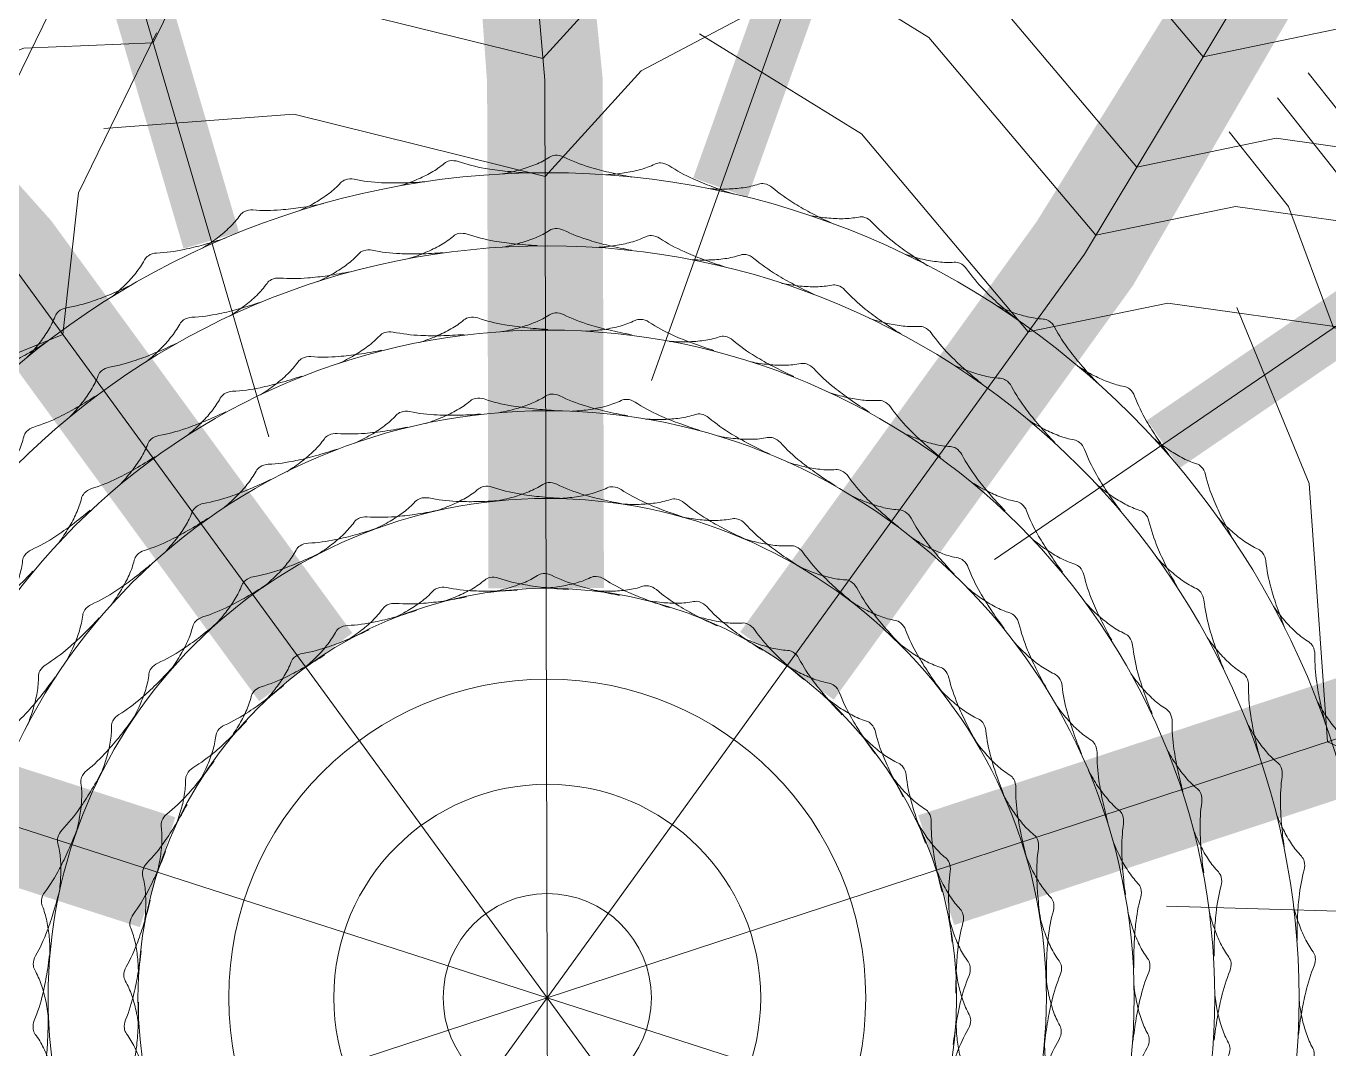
# Model space of a CAD drawing. Header units: millimetres. Extents: x -3817 to 5248, y 289 to 3424.
# Drawn here: x 1678.47 to 1710.06, y 2608.87 to 2633.66 of the extents above; entities that cross this region are included whole.
import ezdxf

# ---------------------------------------------------------------- set-up
doc = ezdxf.new("R2010")
doc.units = ezdxf.units.MM
doc.layers.add('végétation', color=96, linetype='Continuous', lineweight=20)

# ---------------------------------------------------------------- blocks, each defined once
blk = doc.blocks.new('Palmier H')
at = {"color": 73}
for points, format in [([(-0.34393, 2.00638, 0, 0.04, 0), (-0.27416, 1.89115, 0.04, 0.04, 0), (-0.13463, 1.47271, 0.04, 0.04, 0), (-0.0497, 1.00271, 0.04, 0.056, 0), (-0.00117, 0.44478, 0.056, 0.056, 0), (-0.00052, 0.1985, 0.056, 0.056, 0)], "xyseb"), ([(0.90108, 1.82535, 0, 0.04, 0), (0.88979, 1.69112, 0.04, 0.04, 0), (0.75672, 1.27058, 0.04, 0.04, 0), (0.54917, 0.84043, 0.04, 0.056, 0), (0.26049, 0.36053, 0.056, 0.056, 0), (0.11625, 0.1609, 0.056, 0.056, 0)], "xyseb"), ([(-1.45756, 1.42104, 0, 0.04, 0), (-1.33339, 1.36883, 0.04, 0.04, 0), (-0.97456, 1.11231, 0.04, 0.04, 0), (-0.62959, 0.782, 0.04, 0.056, 0), (-0.26239, 0.35915, 0.056, 0.056, 0), (-0.1171, 0.16028, 0.056, 0.056, 0)], "xyseb"), ([(0.22854, 1.30145, 0, 0.02, 0), (0.24185, 1.23543, 0.02, 0.02, 0), (0.23664, 1.01494, 0.02, 0.02, 0), (0.19701, 0.77945, 0.02, 0.028, 0), (0.12537, 0.50875, 0.028, 0.028, 0), (0.08397, 0.39277, 0.028, 0.028, 0)], "xyseb"), ([(-0.58008, 1.18723, 0, 0.02, 0), (-0.5305, 1.14164, 0.02, 0.02, 0), (-0.40512, 0.9602, 0.02, 0.02, 0), (-0.29876, 0.74639, 0.02, 0.028, 0), (-0.19761, 0.48528, 0.028, 0.028, 0), (-0.16293, 0.36712, 0.028, 0.028, 0)], "xyseb"), ([(1.8019, 0.9471, 0, 0.04, 0), (1.71387, 0.84514, 0.04, 0.04, 0), (1.35902, 0.58314, 0.04, 0.04, 0), (0.93828, 0.35713, 0.04, 0.056, 0), (0.42265, 0.13856, 0.056, 0.056, 0), (0.18862, 0.06184, 0.056, 0.056, 0)], "xyseb"), ([(0.94986, 0.91856, 0, 0.02, 0), (0.92183, 0.85732, 0.02, 0.02, 0), (0.78801, 0.68201, 0.02, 0.02, 0), (0.61753, 0.51479, 0.02, 0.028, 0), (0.40046, 0.3379, 0.028, 0.028, 0), (0.2988, 0.2684, 0.028, 0.028, 0)], "xyseb"), ([(-0.07157, 0.39354, 0.02477), (-0.06326, 0.39662, 0.028064), (-0.05624, 0.40009, 0.046336), (-0.04993, 0.40448, -0.128643), (-0.0474, 0.40569, -0.129696), (-0.04323, 0.4054, 0.039588), (-0.03017, 0.4021, 0.015823), (-0.02054, 0.40077, 0.013629), (-0.00929, 0.39989)], "xyb"), ([(-0.02168, 0.39941, 0.02477), (-0.01305, 0.40142, 0.028064), (-0.00565, 0.40398, 0.046336), (0.00115, 0.40755, -0.128643), (0.00382, 0.40843, -0.129696), (0.00792, 0.40762, 0.039588), (0.02047, 0.40271, 0.015823), (0.02986, 0.40019, 0.013629), (0.04091, 0.3979)], "xyb"), ([(0.02855, 0.39898, 0.02477), (0.03737, 0.39989, 0.028064), (0.04502, 0.40151, 0.046336), (0.05223, 0.40419, -0.128643), (0.05498, 0.40473, -0.129696), (0.05895, 0.40342, 0.039588), (0.07078, 0.39697, 0.015823), (0.07978, 0.39329, 0.013629), (0.09045, 0.38964)], "xyb"), ([(-0.12033, 0.38147, 0.02477), (-0.11247, 0.38556, 0.028064), (-0.10594, 0.38988, 0.046336), (-0.10023, 0.39503, -0.128643), (-0.09787, 0.39655, -0.129696), (-0.0937, 0.39679, 0.039588), (-0.08032, 0.39515, 0.015823), (-0.0706, 0.39504, 0.013629), (-0.05933, 0.39558)], "xyb"), ([(0.07833, 0.39226, 0.02477), (0.08719, 0.39205, 0.028064), (0.09499, 0.3927, 0.046336), (0.10247, 0.39446, -0.128643), (0.10527, 0.39465, -0.129696), (0.10904, 0.39285, 0.039588), (0.11997, 0.38497, 0.015823), (0.12844, 0.38019, 0.013629), (0.13858, 0.37523)], "xyb"), ([(-0.1672, 0.36338, 0.02477), (-0.1599, 0.36843, 0.028064), (-0.15397, 0.37353, 0.046336), (-0.14896, 0.37936, -0.128643), (-0.1468, 0.38116, -0.129696), (-0.14269, 0.38191, 0.039588), (-0.12922, 0.38196, 0.015823), (-0.11956, 0.38307, 0.013629), (-0.10844, 0.38502)], "xyb"), ([(0.12687, 0.37935, 0.02477), (0.13564, 0.37803, 0.028064), (0.14346, 0.37769, 0.046336), (0.1511, 0.3785, -0.128643), (0.15391, 0.37834, -0.129696), (0.15742, 0.37608, 0.039588), (0.16728, 0.36689, 0.015823), (0.17508, 0.36109, 0.013629), (0.18451, 0.3549)], "xyb"), ([(-0.02169, 0.3639, 0.02477), (-0.01306, 0.36591, 0.028064), (-0.00566, 0.36847, 0.046336), (0.00115, 0.37204, -0.128643), (0.00381, 0.37292, -0.129696), (0.00791, 0.37212, 0.039588), (0.02046, 0.3672, 0.015823), (0.02985, 0.36468, 0.013629), (0.0409, 0.3624)], "xyb"), ([(-0.21142, 0.33956, 0.02477), (-0.20482, 0.34548, 0.028064), (-0.19957, 0.35129, 0.046336), (-0.19533, 0.35769, -0.128643), (-0.19341, 0.35975, -0.129696), (-0.18943, 0.36102, 0.039588), (-0.17607, 0.36276, 0.015823), (-0.16663, 0.36507, 0.013629), (-0.15584, 0.36839)], "xyb"), ([(-0.06713, 0.35832, 0.02477), (-0.05882, 0.36139, 0.028064), (-0.0518, 0.36486, 0.046336), (-0.04549, 0.36925, -0.128643), (-0.04296, 0.37046, -0.129696), (-0.03879, 0.37017, 0.039588), (-0.02572, 0.36687, 0.015823), (-0.01609, 0.36554, 0.013629), (-0.00484, 0.36466)], "xyb"), ([(0.02409, 0.36375, 0.02477), (0.03291, 0.36466, 0.028064), (0.04056, 0.36628, 0.046336), (0.04777, 0.36896, -0.128643), (0.05052, 0.36951, -0.129696), (0.05449, 0.36819, 0.039588), (0.06632, 0.36174, 0.015823), (0.07532, 0.35806, 0.013629), (0.086, 0.35441)], "xyb"), ([(-0.11151, 0.34708, 0.02477), (-0.10365, 0.35117, 0.028064), (-0.09712, 0.35549, 0.046336), (-0.09141, 0.36064, -0.128643), (-0.08905, 0.36216, -0.129696), (-0.08488, 0.36239, 0.039588), (-0.0715, 0.36075, 0.015823), (-0.06178, 0.36064, 0.013629), (-0.05051, 0.36118)], "xyb"), ([(0.06949, 0.35787, 0.02477), (0.07835, 0.35766, 0.028064), (0.08615, 0.35831, 0.046336), (0.09363, 0.36007, -0.128643), (0.09644, 0.36026, -0.129696), (0.1002, 0.35846, 0.039588), (0.11114, 0.35058, 0.015823), (0.1196, 0.3458, 0.013629), (0.12974, 0.34084)], "xyb"), ([(0.17342, 0.36045, 0.02477), (0.18195, 0.35805, 0.028064), (0.18967, 0.35674, 0.046336), (0.19735, 0.35658, -0.128643), (0.20011, 0.35607, -0.129696), (0.20331, 0.35339, 0.039588), (0.21194, 0.34304, 0.015823), (0.21895, 0.3363, 0.013629), (0.22754, 0.32898)], "xyb"), ([(-2.01446, 0.29291, 0, 0.04, 0), (-1.88332, 0.32366, 0.04, 0.04, 0), (-1.44223, 0.32705, 0.04, 0.04, 0), (-0.969, 0.26259, 0.04, 0.056, 0), (-0.42338, 0.13633, 0.056, 0.056, 0), (-0.18894, 0.06084, 0.056, 0.056, 0)], "xyseb"), ([(-0.15413, 0.33036, 0.02477), (-0.14684, 0.33541, 0.028064), (-0.14091, 0.34051, 0.046336), (-0.13589, 0.34634, -0.128643), (-0.13374, 0.34814, -0.129696), (-0.12963, 0.3489, 0.039588), (-0.11615, 0.34895, 0.015823), (-0.1065, 0.35006, 0.013629), (-0.09538, 0.352)], "xyb"), ([(-0.25231, 0.31039, 0.02477), (-0.2465, 0.31708, 0.028064), (-0.24203, 0.32351, 0.046336), (-0.23862, 0.33039, -0.128643), (-0.23698, 0.33267, -0.129696), (-0.23319, 0.33443, 0.039588), (-0.22015, 0.33783, 0.015823), (-0.21107, 0.34131, 0.013629), (-0.20079, 0.34595)], "xyb"), ([(0.11379, 0.34634, 0.02477), (0.12256, 0.34502, 0.028064), (0.13038, 0.34468, 0.046336), (0.13802, 0.34549, -0.128643), (0.14083, 0.34533, -0.129696), (0.14434, 0.34307, 0.039588), (0.1542, 0.33388, 0.015823), (0.162, 0.32808, 0.013629), (0.17143, 0.32189)], "xyb"), ([(-0.19432, 0.30844, 0.02477), (-0.18772, 0.31436, 0.028064), (-0.18248, 0.32017, 0.046336), (-0.17823, 0.32657, -0.128643), (-0.17632, 0.32863, -0.129696), (-0.17234, 0.3299, 0.039588), (-0.15897, 0.33164, 0.015823), (-0.14953, 0.33395, 0.013629), (-0.13875, 0.33727)], "xyb"), ([(0.21723, 0.33588, 0.02477), (0.22539, 0.33242, 0.028064), (0.23288, 0.33015, 0.046336), (0.24049, 0.32904, -0.128643), (0.24316, 0.32818, -0.129696), (0.246, 0.32512, 0.039588), (0.25326, 0.31377, 0.015823), (0.25938, 0.30621, 0.013629), (0.26698, 0.29787)], "xyb"), ([(-0.06203, 0.31768, 0.02477), (-0.05372, 0.32075, 0.028064), (-0.0467, 0.32423, 0.046336), (-0.04039, 0.32862, -0.128643), (-0.03786, 0.32983, -0.129696), (-0.03369, 0.32954, 0.039588), (-0.02063, 0.32624, 0.015823), (-0.011, 0.32491, 0.013629), (0.00025, 0.32403)], "xyb"), ([(-0.02173, 0.32295, 0.02477), (-0.01309, 0.32496, 0.028064), (-0.0057, 0.32752, 0.046336), (0.00111, 0.33109, -0.128643), (0.00378, 0.33197, -0.129696), (0.00788, 0.33116, 0.039588), (0.02042, 0.32625, 0.015823), (0.02981, 0.32373, 0.013629), (0.04086, 0.32144)], "xyb"), ([(0.01892, 0.32313, 0.02477), (0.02774, 0.32404, 0.028064), (0.0354, 0.32565, 0.046336), (0.0426, 0.32834, -0.128643), (0.04536, 0.32888, -0.129696), (0.04932, 0.32757, 0.039588), (0.06115, 0.32112, 0.015823), (0.07015, 0.31744, 0.013629), (0.08083, 0.31379)], "xyb"), ([(0.1563, 0.32934, 0.02477), (0.16484, 0.32694, 0.028064), (0.17255, 0.32562, 0.046336), (0.18024, 0.32547, -0.128643), (0.183, 0.32496, -0.129696), (0.1862, 0.32228, 0.039588), (0.19483, 0.31192, 0.015823), (0.20184, 0.30519, 0.013629), (0.21042, 0.29787)], "xyb"), ([(-0.10136, 0.3074, 0.02477), (-0.09349, 0.31149, 0.028064), (-0.08697, 0.31582, 0.046336), (-0.08126, 0.32096, -0.128643), (-0.0789, 0.32248, -0.129696), (-0.07473, 0.32272, 0.039588), (-0.06135, 0.32108, 0.015823), (-0.05163, 0.32097, 0.013629), (-0.04036, 0.32151)], "xyb"), ([(-0.28922, 0.27631, 0.02477), (-0.2843, 0.28369, 0.028064), (-0.28067, 0.29062, 0.046336), (-0.27815, 0.29788, -0.128643), (-0.2768, 0.30035, -0.129696), (-0.27327, 0.30257, 0.039588), (-0.26075, 0.30757, 0.015823), (-0.25218, 0.31216, 0.013629), (-0.24256, 0.31806)], "xyb"), ([(-0.23145, 0.28165, 0.02477), (-0.22564, 0.28835, 0.028064), (-0.22117, 0.29477, 0.046336), (-0.21775, 0.30166, -0.128643), (-0.21611, 0.30394, -0.129696), (-0.21232, 0.3057, 0.039588), (-0.19928, 0.3091, 0.015823), (-0.19021, 0.31257, 0.013629), (-0.17992, 0.31722)], "xyb"), ([(0.05927, 0.31821, 0.02477), (0.06813, 0.318, 0.028064), (0.07593, 0.31865, 0.046336), (0.08342, 0.32041, -0.128643), (0.08622, 0.3206, -0.129696), (0.08999, 0.3188, 0.039588), (0.10092, 0.31092, 0.015823), (0.10938, 0.30614, 0.013629), (0.11952, 0.30118)], "xyb"), ([(-0.13909, 0.29227, 0.02477), (-0.1318, 0.29732, 0.028064), (-0.12587, 0.30243, 0.046336), (-0.12085, 0.30825, -0.128643), (-0.11869, 0.31005, -0.129696), (-0.11459, 0.31081, 0.039588), (-0.10111, 0.31086, 0.015823), (-0.09145, 0.31197, 0.013629), (-0.08034, 0.31391)], "xyb"), ([(0.09868, 0.30827, 0.02477), (0.10745, 0.30696, 0.028064), (0.11527, 0.30662, 0.046336), (0.12292, 0.30743, -0.128643), (0.12572, 0.30727, -0.129696), (0.12923, 0.30501, 0.039588), (0.13909, 0.29582, 0.015823), (0.14689, 0.29002, 0.013629), (0.15632, 0.28383)], "xyb"), ([(0.19635, 0.30716, 0.02477), (0.20451, 0.3037, 0.028064), (0.212, 0.30143, 0.046336), (0.21961, 0.30031, -0.128643), (0.22228, 0.29946, -0.129696), (0.22512, 0.2964, 0.039588), (0.23239, 0.28505, 0.015823), (0.2385, 0.27749, 0.013629), (0.2461, 0.26914)], "xyb"), ([(0.25761, 0.306, 0.02477), (0.26528, 0.30155, 0.028064), (0.27242, 0.29836, 0.046336), (0.27983, 0.2963, -0.128643), (0.28238, 0.29512, -0.129696), (0.28481, 0.29172, 0.039588), (0.29059, 0.27955, 0.015823), (0.29571, 0.27129, 0.013629), (0.3022, 0.26206)], "xyb"), ([(-0.17462, 0.27254, 0.02477), (-0.16802, 0.27846, 0.028064), (-0.16278, 0.28427, 0.046336), (-0.15853, 0.29067, -0.128643), (-0.15662, 0.29273, -0.129696), (-0.15264, 0.294, 0.039588), (-0.13927, 0.29573, 0.015823), (-0.12983, 0.29804, 0.013629), (-0.11905, 0.30137)], "xyb"), ([(-0.26492, 0.25042, 0.02477), (-0.26, 0.2578, 0.028064), (-0.25637, 0.26473, 0.046336), (-0.25384, 0.27199, -0.128643), (-0.2525, 0.27446, -0.129696), (-0.24896, 0.27668, 0.039588), (-0.23645, 0.28168, 0.015823), (-0.22788, 0.28627, 0.013629), (-0.21826, 0.29217)], "xyb"), ([(-0.05894, 0.27842, 0.02477), (-0.05062, 0.2815, 0.028064), (-0.04361, 0.28497, 0.046336), (-0.0373, 0.28936, -0.128643), (-0.03476, 0.29057, -0.129696), (-0.0306, 0.29028, 0.039588), (-0.01753, 0.28698, 0.015823), (-0.0079, 0.28565, 0.013629), (0.00335, 0.28477)], "xyb"), ([(-0.02358, 0.28361, 0.02477), (-0.01494, 0.28562, 0.028064), (-0.00755, 0.28818, 0.046336), (-0.00074, 0.29175, -0.128643), (0.00193, 0.29263, -0.129696), (0.00602, 0.29183, 0.039588), (0.01857, 0.28691, 0.015823), (0.02796, 0.28439, 0.013629), (0.03901, 0.28211)], "xyb"), ([(0.13654, 0.29347, 0.02477), (0.14508, 0.29107, 0.028064), (0.15279, 0.28975, 0.046336), (0.16048, 0.2896, -0.128643), (0.16324, 0.28909, -0.129696), (0.16644, 0.28641, 0.039588), (0.17507, 0.27605, 0.015823), (0.18208, 0.26932, 0.013629), (0.19067, 0.262)], "xyb"), ([(-0.09337, 0.26884, 0.02477), (-0.0855, 0.27293, 0.028064), (-0.07898, 0.27725, 0.046336), (-0.07327, 0.2824, -0.128643), (-0.07091, 0.28392, -0.129696), (-0.06674, 0.28416, 0.039588), (-0.05336, 0.28252, 0.015823), (-0.04364, 0.28241, 0.013629), (-0.03237, 0.28294)], "xyb"), ([(0.01215, 0.28433, 0.02477), (0.02097, 0.28524, 0.028064), (0.02863, 0.28686, 0.046336), (0.03583, 0.28954, -0.128643), (0.03859, 0.29008, -0.129696), (0.04255, 0.28877, 0.039588), (0.05439, 0.28232, 0.015823), (0.06338, 0.27864, 0.013629), (0.07406, 0.27499)], "xyb"), ([(-0.2074, 0.2485, 0.02477), (-0.2016, 0.2552, 0.028064), (-0.19712, 0.26162, 0.046336), (-0.19371, 0.26851, -0.128643), (-0.19207, 0.27079, -0.129696), (-0.18828, 0.27255, 0.039588), (-0.17524, 0.27595, 0.015823), (-0.16616, 0.27942, 0.013629), (-0.15588, 0.28407)], "xyb"), ([(0.04769, 0.28057, 0.02477), (0.05656, 0.28036, 0.028064), (0.06436, 0.28101, 0.046336), (0.07184, 0.28277, -0.128643), (0.07464, 0.28296, -0.129696), (0.07841, 0.28116, 0.039588), (0.08934, 0.27328, 0.015823), (0.09781, 0.2685, 0.013629), (0.10794, 0.26354)], "xyb"), ([(0.2333, 0.28012, 0.02477), (0.24096, 0.27568, 0.028064), (0.24811, 0.27248, 0.046336), (0.25552, 0.27042, -0.128643), (0.25806, 0.26924, -0.129696), (0.2605, 0.26585, 0.039588), (0.26628, 0.25367, 0.015823), (0.2714, 0.24541, 0.013629), (0.27789, 0.23618)], "xyb"), ([(-0.12633, 0.25502, 0.02477), (-0.11904, 0.26006, 0.028064), (-0.11311, 0.26517, 0.046336), (-0.10809, 0.27099, -0.128643), (-0.10593, 0.27279, -0.129696), (-0.10183, 0.27355, 0.039588), (-0.08835, 0.2736, 0.015823), (-0.07869, 0.27471, 0.013629), (-0.06758, 0.27666)], "xyb"), ([(0.08248, 0.27238, 0.02477), (0.09125, 0.27106, 0.028064), (0.09907, 0.27073, 0.046336), (0.10671, 0.27154, -0.128643), (0.10952, 0.27137, -0.129696), (0.11303, 0.26912, 0.039588), (0.12289, 0.25993, 0.015823), (0.13069, 0.25412, 0.013629), (0.14012, 0.24793)], "xyb"), ([(0.17225, 0.27404, 0.02477), (0.18041, 0.27059, 0.028064), (0.1879, 0.26832, 0.046336), (0.19551, 0.2672, -0.128643), (0.19818, 0.26635, -0.129696), (0.20102, 0.26329, 0.039588), (0.20829, 0.25193, 0.015823), (0.2144, 0.24438, 0.013629), (0.222, 0.23603)], "xyb"), ([(-0.15729, 0.23717, 0.02477), (-0.15069, 0.24309, 0.028064), (-0.14545, 0.2489, 0.046336), (-0.1412, 0.25531, -0.128643), (-0.13929, 0.25737, -0.129696), (-0.13531, 0.25863, 0.039588), (-0.12194, 0.26037, 0.015823), (-0.1125, 0.26268, 0.013629), (-0.10172, 0.26601)], "xyb"), ([(0.29393, 0.2713, 0.02477), (0.30098, 0.26593, 0.028064), (0.30767, 0.26186, 0.046336), (0.31476, 0.25889, -0.128643), (0.31714, 0.2574, -0.129696), (0.31913, 0.25373, 0.039588), (0.32334, 0.24093, 0.015823), (0.32738, 0.23208, 0.013629), (0.33266, 0.22211)], "xyb"), ([(-0.23691, 0.22055, 0.02477), (-0.23199, 0.22792, 0.028064), (-0.22836, 0.23485, 0.046336), (-0.22584, 0.24211, -0.128643), (-0.2245, 0.24458, -0.129696), (-0.22096, 0.2468, 0.039588), (-0.20844, 0.25181, 0.015823), (-0.19987, 0.25639, 0.013629), (-0.19025, 0.26229)], "xyb"), ([(0.11597, 0.25989, 0.02477), (0.1245, 0.25749, 0.028064), (0.13222, 0.25617, 0.046336), (0.1399, 0.25602, -0.128643), (0.14267, 0.25551, -0.129696), (0.14587, 0.25283, 0.039588), (0.1545, 0.24247, 0.015823), (0.16151, 0.23574, 0.013629), (0.17009, 0.22842)], "xyb"), ([(-0.18578, 0.21559, 0.02477), (-0.17997, 0.22229, 0.028064), (-0.1755, 0.22871, 0.046336), (-0.17209, 0.2356, -0.128643), (-0.17045, 0.23788, -0.129696), (-0.16666, 0.23963, 0.039588), (-0.15362, 0.24303, 0.015823), (-0.14454, 0.24651, 0.013629), (-0.13426, 0.25116)], "xyb"), ([(-0.05498, 0.2357, 0.02477), (-0.04666, 0.23877, 0.028064), (-0.03965, 0.24224, 0.046336), (-0.03334, 0.24664, -0.128643), (-0.03081, 0.24784, -0.129696), (-0.02664, 0.24756, 0.039588), (-0.01357, 0.24425, 0.015823), (-0.00394, 0.24293, 0.013629), (0.00731, 0.24205)], "xyb"), ([(-0.02501, 0.24073, 0.02477), (-0.01637, 0.24274, 0.028064), (-0.00898, 0.2453, 0.046336), (-0.00217, 0.24887, -0.128643), (0.0005, 0.24975, -0.129696), (0.0046, 0.24894, 0.039588), (0.01715, 0.24403, 0.015823), (0.02653, 0.24151, 0.013629), (0.03759, 0.23922)], "xyb"), ([(0.00536, 0.24197, 0.02477), (0.01418, 0.24288, 0.028064), (0.02184, 0.24449, 0.046336), (0.02904, 0.24718, -0.128643), (0.0318, 0.24772, -0.129696), (0.03576, 0.2464, 0.039588), (0.0476, 0.23996, 0.015823), (0.05659, 0.23628, 0.013629), (0.06727, 0.23263)], "xyb"), ([(0.20524, 0.2503, 0.02477), (0.21291, 0.24585, 0.028064), (0.22005, 0.24265, 0.046336), (0.22746, 0.24059, -0.128643), (0.23, 0.23941, -0.129696), (0.23244, 0.23602, 0.039588), (0.23822, 0.22384, 0.015823), (0.24334, 0.21558, 0.013629), (0.24983, 0.20635)], "xyb"), ([(0.26657, 0.24868, 0.02477), (0.27362, 0.2433, 0.028064), (0.28031, 0.23924, 0.046336), (0.28739, 0.23627, -0.128643), (0.28977, 0.23477, -0.129696), (0.29176, 0.2311, 0.039588), (0.29597, 0.2183, 0.015823), (0.30001, 0.20946, 0.013629), (0.3053, 0.19949)], "xyb"), ([(-0.08409, 0.22695, 0.02477), (-0.07622, 0.23104, 0.028064), (-0.0697, 0.23536, 0.046336), (-0.06399, 0.24051, -0.128643), (-0.06163, 0.24203, -0.129696), (-0.05746, 0.24227, 0.039588), (-0.04408, 0.24063, 0.015823), (-0.03436, 0.24052, 0.013629), (-0.02309, 0.24105)], "xyb"), ([(0.03565, 0.23939, 0.02477), (0.04451, 0.23918, 0.028064), (0.05231, 0.23983, 0.046336), (0.05979, 0.24159, -0.128643), (0.0626, 0.24178, -0.129696), (0.06636, 0.23998, 0.039588), (0.0773, 0.2321, 0.015823), (0.08576, 0.22732, 0.013629), (0.0959, 0.22236)], "xyb"), ([(0.14763, 0.24331, 0.02477), (0.15579, 0.23985, 0.028064), (0.16328, 0.23758, 0.046336), (0.17089, 0.23647, -0.128643), (0.17356, 0.23561, -0.129696), (0.17641, 0.23255, 0.039588), (0.18367, 0.2212, 0.015823), (0.18978, 0.21364, 0.013629), (0.19738, 0.2053)], "xyb"), ([(-0.26269, 0.18912, 0.02477), (-0.25873, 0.19705, 0.028064), (-0.25599, 0.20438, 0.046336), (-0.2544, 0.2119, -0.128643), (-0.25338, 0.21452, -0.129696), (-0.25015, 0.21716, 0.039588), (-0.23836, 0.2237, 0.015823), (-0.23043, 0.22932, 0.013629), (-0.22163, 0.23638)], "xyb"), ([(-0.11187, 0.21462, 0.02477), (-0.10458, 0.21967, 0.028064), (-0.09865, 0.22477, 0.046336), (-0.09363, 0.2306, -0.128643), (-0.09147, 0.2324, -0.129696), (-0.08737, 0.23316, 0.039588), (-0.07389, 0.2332, 0.015823), (-0.06423, 0.23431, 0.013629), (-0.05312, 0.23626)], "xyb"), ([(-0.21134, 0.1906, 0.02477), (-0.20641, 0.19798, 0.028064), (-0.20278, 0.20491, 0.046336), (-0.20026, 0.21217, -0.128643), (-0.19892, 0.21464, -0.129696), (-0.19538, 0.21686, 0.039588), (-0.18286, 0.22186, 0.015823), (-0.17429, 0.22645, 0.013629), (-0.16468, 0.23235)], "xyb"), ([(-0.13789, 0.19891, 0.02477), (-0.13128, 0.20483, 0.028064), (-0.12604, 0.21064, 0.046336), (-0.12179, 0.21704, -0.128643), (-0.11988, 0.2191, -0.129696), (-0.1159, 0.22037, 0.039588), (-0.10254, 0.2221, 0.015823), (-0.09309, 0.22442, 0.013629), (-0.08231, 0.22774)], "xyb"), ([(0.06537, 0.23303, 0.02477), (0.07414, 0.23172, 0.028064), (0.08196, 0.23138, 0.046336), (0.0896, 0.23219, -0.128643), (0.0924, 0.23203, -0.129696), (0.09592, 0.22977, 0.039588), (0.10578, 0.22058, 0.015823), (0.11358, 0.21478, 0.013629), (0.12301, 0.20859)], "xyb"), ([(0.32562, 0.23232, 0.02477), (0.33194, 0.22611, 0.028064), (0.33806, 0.22124, 0.046336), (0.34472, 0.2174, -0.128643), (0.3469, 0.21562, -0.129696), (0.34841, 0.21173, 0.039588), (0.35099, 0.1985, 0.015823), (0.35388, 0.18922, 0.013629), (0.35788, 0.17867)], "xyb"), ([(0.09406, 0.223, 0.02477), (0.10259, 0.2206, 0.028064), (0.11031, 0.21928, 0.046336), (0.118, 0.21913, -0.128643), (0.12076, 0.21862, -0.129696), (0.12396, 0.21594, 0.039588), (0.13259, 0.20558, 0.015823), (0.1396, 0.19885, 0.013629), (0.14818, 0.19153)], "xyb"), ([(0.17696, 0.22289, 0.02477), (0.18463, 0.21844, 0.028064), (0.19177, 0.21525, 0.046336), (0.19918, 0.21318, -0.128643), (0.20173, 0.212, -0.129696), (0.20416, 0.20861, 0.039588), (0.20994, 0.19643, 0.015823), (0.21506, 0.18817, 0.013629), (0.22155, 0.17894)], "xyb"), ([(0.23499, 0.2226, 0.02477), (0.24204, 0.21722, 0.028064), (0.24873, 0.21316, 0.046336), (0.25582, 0.21019, -0.128643), (0.2582, 0.2087, -0.129696), (0.26019, 0.20502, 0.039588), (0.2644, 0.19222, 0.015823), (0.26844, 0.18338, 0.013629), (0.27372, 0.17341)], "xyb"), ([(-0.16173, 0.18006, 0.02477), (-0.15592, 0.18676, 0.028064), (-0.15145, 0.19318, 0.046336), (-0.14803, 0.20007, -0.128643), (-0.1464, 0.20235, -0.129696), (-0.14261, 0.2041, 0.039588), (-0.12956, 0.2075, 0.015823), (-0.12049, 0.21098, 0.013629), (-0.1102, 0.21563)], "xyb"), ([(-0.23356, 0.16261, 0.02477), (-0.2296, 0.17055, 0.028064), (-0.22686, 0.17788, 0.046336), (-0.22527, 0.1854, -0.128643), (-0.22425, 0.18802, -0.129696), (-0.22102, 0.19066, 0.039588), (-0.20923, 0.19719, 0.015823), (-0.2013, 0.20282, 0.013629), (-0.1925, 0.20988)], "xyb"), ([(0.12127, 0.20945, 0.02477), (0.12943, 0.206, 0.028064), (0.13692, 0.20373, 0.046336), (0.14453, 0.20261, -0.128643), (0.14721, 0.20176, -0.129696), (0.15005, 0.1987, 0.039588), (0.15731, 0.18734, 0.015823), (0.16342, 0.17979, 0.013629), (0.17102, 0.17144)], "xyb"), ([(0.29563, 0.21331, 0.02477), (0.30195, 0.20709, 0.028064), (0.30808, 0.20222, 0.046336), (0.31474, 0.19838, -0.128643), (0.31691, 0.1966, -0.129696), (0.31843, 0.19271, 0.039588), (0.321, 0.17948, 0.015823), (0.3239, 0.1702, 0.013629), (0.32789, 0.15965)], "xyb"), ([(-0.28432, 0.1547, 0.02477), (-0.28139, 0.16307, 0.028064), (-0.27959, 0.17068, 0.046336), (-0.27895, 0.17835, -0.128643), (-0.27827, 0.18107, -0.129696), (-0.27539, 0.1841, 0.039588), (-0.26452, 0.19206, 0.015823), (-0.25736, 0.19863, 0.013629), (-0.24951, 0.20674)], "xyb"), ([(-0.05196, 0.19158, 0.02477), (-0.04364, 0.19465, 0.028064), (-0.03663, 0.19812, 0.046336), (-0.03032, 0.20251, -0.128643), (-0.02779, 0.20372, -0.129696), (-0.02362, 0.20343, 0.039588), (-0.01055, 0.20013, 0.015823), (-0.00092, 0.1988, 0.013629), (0.01033, 0.19792)], "xyb"), ([(-0.02754, 0.19658, 0.02477), (-0.0189, 0.19858, 0.028064), (-0.01151, 0.20115, 0.046336), (-0.0047, 0.20472, -0.128643), (-0.00203, 0.2056, -0.129696), (0.00206, 0.20479, 0.039588), (0.01461, 0.19988, 0.015823), (0.024, 0.19735, 0.013629), (0.03505, 0.19507)], "xyb"), ([(-0.00268, 0.19848, 0.02477), (0.00613, 0.19939, 0.028064), (0.01379, 0.20101, 0.046336), (0.02099, 0.20369, -0.128643), (0.02375, 0.20423, -0.129696), (0.02771, 0.20292, 0.039588), (0.03955, 0.19647, 0.015823), (0.04855, 0.19279, 0.013629), (0.05922, 0.18914)], "xyb"), ([(-0.18302, 0.15837, 0.02477), (-0.1781, 0.16574, 0.028064), (-0.17446, 0.17267, 0.046336), (-0.17194, 0.17994, -0.128643), (-0.1706, 0.1824, -0.129696), (-0.16706, 0.18462, 0.039588), (-0.15455, 0.18963, 0.015823), (-0.14598, 0.19421, 0.013629), (-0.13636, 0.20012)], "xyb"), ([(-0.07556, 0.18355, 0.02477), (-0.0677, 0.18764, 0.028064), (-0.06117, 0.19197, 0.046336), (-0.05546, 0.19712, -0.128643), (-0.0531, 0.19863, -0.129696), (-0.04893, 0.19887, 0.039588), (-0.03555, 0.19723, 0.015823), (-0.02583, 0.19712, 0.013629), (-0.01456, 0.19766)], "xyb"), ([(0.02221, 0.19725, 0.02477), (0.03108, 0.19705, 0.028064), (0.03888, 0.19769, 0.046336), (0.04636, 0.19945, -0.128643), (0.04916, 0.19964, -0.129696), (0.05293, 0.19784, 0.039588), (0.06386, 0.18996, 0.015823), (0.07233, 0.18518, 0.013629), (0.08246, 0.18022)], "xyb"), ([(0.2035, 0.19895, 0.02477), (0.21055, 0.19358, 0.028064), (0.21724, 0.18951, 0.046336), (0.22433, 0.18654, -0.128643), (0.22671, 0.18505, -0.129696), (0.2287, 0.18138, 0.039588), (0.23291, 0.16857, 0.015823), (0.23695, 0.15973, 0.013629), (0.24223, 0.14976)], "xyb"), ([(-0.09797, 0.17264, 0.02477), (-0.09068, 0.17768, 0.028064), (-0.08475, 0.18279, 0.046336), (-0.07973, 0.18861, -0.128643), (-0.07758, 0.19041, -0.129696), (-0.07347, 0.19117, 0.039588), (-0.05999, 0.19122, 0.015823), (-0.05034, 0.19233, 0.013629), (-0.03922, 0.19427)], "xyb"), ([(0.04676, 0.19291, 0.02477), (0.05553, 0.1916, 0.028064), (0.06335, 0.19126, 0.046336), (0.07099, 0.19207, -0.128643), (0.07379, 0.19191, -0.129696), (0.07731, 0.18965, 0.039588), (0.08717, 0.18046, 0.015823), (0.09497, 0.17466, 0.013629), (0.1044, 0.16847)], "xyb"), ([(0.14656, 0.1926, 0.02477), (0.15423, 0.18815, 0.028064), (0.16138, 0.18496, 0.046336), (0.16878, 0.1829, -0.128643), (0.17133, 0.18172, -0.129696), (0.17377, 0.17833, 0.039588), (0.17955, 0.16615, 0.015823), (0.18466, 0.15789, 0.013629), (0.19116, 0.14866)], "xyb"), ([(0.26103, 0.19139, 0.02477), (0.26736, 0.18517, 0.028064), (0.27348, 0.18031, 0.046336), (0.28014, 0.17647, -0.128643), (0.28232, 0.17469, -0.129696), (0.28383, 0.1708, 0.039588), (0.2864, 0.15757, 0.015823), (0.2893, 0.14829, 0.013629), (0.2933, 0.13774)], "xyb"), ([(0.35217, 0.18968, 0.02477), (0.35766, 0.18272, 0.028064), (0.36313, 0.17712, 0.046336), (0.36925, 0.17248, -0.128643), (0.37119, 0.17044, -0.129696), (0.3722, 0.16639, 0.039588), (0.3731, 0.15295, 0.015823), (0.37481, 0.14338, 0.013629), (0.37745, 0.13241)], "xyb"), ([(-0.2521, 0.13206, 0.02477), (-0.24916, 0.14043, 0.028064), (-0.24737, 0.14804, 0.046336), (-0.24673, 0.1557, -0.128643), (-0.24605, 0.15843, -0.129696), (-0.24317, 0.16146, 0.039588), (-0.23229, 0.16942, 0.015823), (-0.22513, 0.17599, 0.013629), (-0.21729, 0.1841)], "xyb"), ([(-0.11884, 0.159, 0.02477), (-0.11223, 0.16491, 0.028064), (-0.10699, 0.17072, 0.046336), (-0.10274, 0.17713, -0.128643), (-0.10083, 0.17919, -0.129696), (-0.09685, 0.18045, 0.039588), (-0.08349, 0.18219, 0.015823), (-0.07404, 0.1845, 0.013629), (-0.06326, 0.18783)], "xyb"), ([(0.07057, 0.18553, 0.02477), (0.0791, 0.18313, 0.028064), (0.08682, 0.18181, 0.046336), (0.0945, 0.18166, -0.128643), (0.09727, 0.18115, -0.129696), (0.10047, 0.17847, 0.039588), (0.1091, 0.16811, 0.015823), (0.11611, 0.16138, 0.013629), (0.12469, 0.15405)], "xyb"), ([(-0.20143, 0.13418, 0.02477), (-0.19747, 0.14211, 0.028064), (-0.19473, 0.14945, 0.046336), (-0.19314, 0.15697, -0.128643), (-0.19212, 0.15958, -0.129696), (-0.18888, 0.16223, 0.039588), (-0.1771, 0.16876, 0.015823), (-0.16917, 0.17439, 0.013629), (-0.16037, 0.18145)], "xyb"), ([(-0.13783, 0.14285, 0.02477), (-0.13202, 0.14955, 0.028064), (-0.12754, 0.15597, 0.046336), (-0.12413, 0.16286, -0.128643), (-0.12249, 0.16514, -0.129696), (-0.1187, 0.16689, 0.039588), (-0.10566, 0.17029, 0.015823), (-0.09658, 0.17377, 0.013629), (-0.0863, 0.17842)], "xyb"), ([(0.09327, 0.17522, 0.02477), (0.10143, 0.17177, 0.028064), (0.10892, 0.1695, 0.046336), (0.11653, 0.16838, -0.128643), (0.1192, 0.16753, -0.129696), (0.12204, 0.16447, 0.039588), (0.12931, 0.15311, 0.015823), (0.13542, 0.14555, 0.013629), (0.14302, 0.13721)], "xyb"), ([(0.16955, 0.17272, 0.02477), (0.1766, 0.16734, 0.028064), (0.18329, 0.16328, 0.046336), (0.19038, 0.1603, -0.128643), (0.19276, 0.15881, -0.129696), (0.19475, 0.15514, 0.039588), (0.19896, 0.14234, 0.015823), (0.203, 0.1335, 0.013629), (0.20828, 0.12353)], "xyb"), ([(0.22683, 0.17188, 0.02477), (0.23315, 0.16566, 0.028064), (0.23928, 0.16079, 0.046336), (0.24594, 0.15695, -0.128643), (0.24811, 0.15517, -0.129696), (0.24963, 0.15128, 0.039588), (0.2522, 0.13805, 0.015823), (0.2551, 0.12877, 0.013629), (0.25909, 0.11822)], "xyb"), ([(0.32003, 0.17457, 0.02477), (0.32553, 0.16761, 0.028064), (0.33099, 0.16201, 0.046336), (0.33712, 0.15737, -0.128643), (0.33905, 0.15533, -0.129696), (0.34007, 0.15128, 0.039588), (0.34096, 0.13783, 0.015823), (0.34268, 0.12827, 0.013629), (0.34532, 0.11729)], "xyb"), ([(-0.15464, 0.12445, 0.02477), (-0.14972, 0.13182, 0.028064), (-0.14609, 0.13875, 0.046336), (-0.14356, 0.14601, -0.128643), (-0.14222, 0.14848, -0.129696), (-0.13868, 0.1507, 0.039588), (-0.12617, 0.15571, 0.015823), (-0.1176, 0.16029, 0.013629), (-0.10798, 0.16619)], "xyb"), ([(-0.21666, 0.10788, 0.02477), (-0.21372, 0.11624, 0.028064), (-0.21193, 0.12386, 0.046336), (-0.21129, 0.13152, -0.128643), (-0.2106, 0.13425, -0.129696), (-0.20773, 0.13727, 0.039588), (-0.19685, 0.14523, 0.015823), (-0.18969, 0.15181, 0.013629), (-0.18184, 0.15992)], "xyb"), ([(0.11449, 0.16215, 0.02477), (0.12216, 0.1577, 0.028064), (0.12931, 0.15451, 0.046336), (0.13671, 0.15245, -0.128643), (0.13926, 0.15127, -0.129696), (0.14169, 0.14787, 0.039588), (0.14748, 0.1357, 0.015823), (0.15259, 0.12743, 0.013629), (0.15909, 0.11821)], "xyb"), ([(-0.26666, 0.09942, 0.02477), (-0.2648, 0.10809, 0.028064), (-0.26397, 0.11587, 0.046336), (-0.2643, 0.12355, -0.128643), (-0.26396, 0.12634, -0.129696), (-0.26149, 0.1297, 0.039588), (-0.2517, 0.13897, 0.015823), (-0.24542, 0.14639, 0.013629), (-0.23865, 0.15541)], "xyb"), ([(0.28296, 0.15717, 0.02477), (0.28846, 0.15021, 0.028064), (0.29393, 0.14461, 0.046336), (0.30005, 0.13997, -0.128643), (0.30199, 0.13793, -0.129696), (0.303, 0.13388, 0.039588), (0.30389, 0.12043, 0.015823), (0.30561, 0.11086, 0.013629), (0.30825, 0.09989)], "xyb"), ([(-0.16902, 0.10408, 0.02477), (-0.16506, 0.11202, 0.028064), (-0.16232, 0.11935, 0.046336), (-0.16073, 0.12687, -0.128643), (-0.15971, 0.12949, -0.129696), (-0.15648, 0.13213, 0.039588), (-0.14469, 0.13866, 0.015823), (-0.13676, 0.14429, 0.013629), (-0.12796, 0.15135)], "xyb"), ([(0.13391, 0.14652, 0.02477), (0.14096, 0.14115, 0.028064), (0.14765, 0.13709, 0.046336), (0.15474, 0.13411, -0.128643), (0.15712, 0.13262, -0.129696), (0.15911, 0.12895, 0.039588), (0.16332, 0.11615, 0.015823), (0.16736, 0.1073, 0.013629), (0.17265, 0.09733)], "xyb"), ([(0.18986, 0.1501, 0.02477), (0.19618, 0.14389, 0.028064), (0.20231, 0.13902, 0.046336), (0.20897, 0.13518, -0.128643), (0.21114, 0.1334, -0.129696), (0.21265, 0.12951, 0.039588), (0.21523, 0.11628, 0.015823), (0.21813, 0.107, 0.013629), (0.22212, 0.09645)], "xyb"), ([(0.24658, 0.14209, 0.02477), (0.25207, 0.13513, 0.028064), (0.25754, 0.12953, 0.046336), (0.26367, 0.12489, -0.128643), (0.2656, 0.12285, -0.129696), (0.26662, 0.1188, 0.039588), (0.26751, 0.10535, 0.015823), (0.26923, 0.09579, 0.013629), (0.27187, 0.08482)], "xyb"), ([(0.37316, 0.14405, 0.02477), (0.37774, 0.13645, 0.028064), (0.38246, 0.13021, 0.046336), (0.38796, 0.12484, -0.128643), (0.38962, 0.12258, -0.129696), (0.39012, 0.11843, 0.039588), (0.38932, 0.10498, 0.015823), (0.38982, 0.09527, 0.013629), (0.39107, 0.08405)], "xyb"), ([(-0.22847, 0.07987, 0.02477), (-0.22661, 0.08854, 0.028064), (-0.22578, 0.09632, 0.046336), (-0.22611, 0.104, -0.128643), (-0.22577, 0.10679, -0.129696), (-0.22329, 0.11016, 0.039588), (-0.2135, 0.11942, 0.015823), (-0.20722, 0.12684, 0.013629), (-0.20045, 0.13586)], "xyb"), ([(-0.18073, 0.08208, 0.02477), (-0.1778, 0.09045, 0.028064), (-0.176, 0.09806, 0.046336), (-0.17537, 0.10572, -0.128643), (-0.17468, 0.10845, -0.129696), (-0.1718, 0.11148, 0.039588), (-0.16093, 0.11944, 0.015823), (-0.15377, 0.12601, 0.013629), (-0.14592, 0.13412)], "xyb"), ([(0.33939, 0.13308, 0.02477), (0.34397, 0.12549, 0.028064), (0.34869, 0.11925, 0.046336), (0.35419, 0.11388, -0.128643), (0.35585, 0.11161, -0.129696), (0.35635, 0.10747, 0.039588), (0.35555, 0.09401, 0.015823), (0.35605, 0.08431, 0.013629), (0.3573, 0.07309)], "xyb"), ([(0.15122, 0.12858, 0.02477), (0.15754, 0.12237, 0.028064), (0.16367, 0.1175, 0.046336), (0.17033, 0.11366, -0.128643), (0.1725, 0.11188, -0.129696), (0.17402, 0.10799, 0.039588), (0.17659, 0.09476, 0.015823), (0.17949, 0.08548, 0.013629), (0.18348, 0.07493)], "xyb"), ([(0.20717, 0.12512, 0.02477), (0.21267, 0.11816, 0.028064), (0.21814, 0.11257, 0.046336), (0.22426, 0.10792, -0.128643), (0.2262, 0.10589, -0.129696), (0.22721, 0.10183, 0.039588), (0.2281, 0.08839, 0.015823), (0.22982, 0.07882, 0.013629), (0.23246, 0.06785)], "xyb"), ([(0.30043, 0.12046, 0.02477), (0.30501, 0.11287, 0.028064), (0.30973, 0.10663, 0.046336), (0.31523, 0.10125, -0.128643), (0.31689, 0.09899, -0.129696), (0.31739, 0.09484, 0.039588), (0.31659, 0.08139, 0.015823), (0.31709, 0.07168, 0.013629), (0.31834, 0.06047)], "xyb"), ([(-0.1896, 0.05878, 0.02477), (-0.18773, 0.06745, 0.028064), (-0.18691, 0.07523, 0.046336), (-0.18723, 0.08291, -0.128643), (-0.1869, 0.0857, -0.129696), (-0.18442, 0.08906, 0.039588), (-0.17463, 0.09832, 0.015823), (-0.16835, 0.10574, 0.013629), (-0.16158, 0.11477)], "xyb"), ([(-0.23668, 0.05061, 0.02477), (-0.23592, 0.05944, 0.028064), (-0.23607, 0.06727, 0.046336), (-0.23736, 0.07484, -0.128643), (-0.23737, 0.07765, -0.129696), (-0.23534, 0.0813, 0.039588), (-0.22679, 0.09172, 0.015823), (-0.22149, 0.09986, 0.013629), (-0.2159, 0.10967)], "xyb"), ([(0.16614, 0.10862, 0.02477), (0.17164, 0.10166, 0.028064), (0.17711, 0.09606, 0.046336), (0.18323, 0.09142, -0.128643), (0.18516, 0.08938, -0.129696), (0.18618, 0.08533, 0.039588), (0.18707, 0.07188, 0.015823), (0.18879, 0.06231, 0.013629), (0.19143, 0.05134)], "xyb"), ([(0.26245, 0.11007, 0.02477), (0.26702, 0.10247, 0.028064), (0.27175, 0.09623, 0.046336), (0.27724, 0.09086, -0.128643), (0.27891, 0.0886, -0.129696), (0.27941, 0.08445, 0.039588), (0.27861, 0.071, 0.015823), (0.27911, 0.06129, 0.013629), (0.28035, 0.05007)], "xyb"), ([(0.22122, 0.09817, 0.02477), (0.2258, 0.09058, 0.028064), (0.23052, 0.08434, 0.046336), (0.23602, 0.07897, -0.128643), (0.23768, 0.0767, -0.129696), (0.23818, 0.07256, 0.039588), (0.23738, 0.0591, 0.015823), (0.23789, 0.04939, 0.013629), (0.23913, 0.03818)], "xyb"), ([(-0.19547, 0.03455, 0.02477), (-0.19471, 0.04339, 0.028064), (-0.19486, 0.05121, 0.046336), (-0.19615, 0.05879, -0.128643), (-0.19616, 0.0616, -0.129696), (-0.19413, 0.06525, 0.039588), (-0.18558, 0.07566, 0.015823), (-0.18028, 0.08381, 0.013629), (-0.17469, 0.09362)], "xyb"), ([(0.35339, 0.0895, 0.02477), (0.35698, 0.08139, 0.028064), (0.36089, 0.07461, 0.046336), (0.36567, 0.06859, -0.128643), (0.36703, 0.06613, -0.129696), (0.36701, 0.06196, 0.039588), (0.36453, 0.04871, 0.015823), (0.36381, 0.03902, 0.013629), (0.36364, 0.02773)], "xyb"), ([(0.17845, 0.08694, 0.02477), (0.18302, 0.07934, 0.028064), (0.18775, 0.0731, 0.046336), (0.19324, 0.06773, -0.128643), (0.19491, 0.06547, -0.129696), (0.19541, 0.06132, 0.039588), (0.19461, 0.04787, 0.015823), (0.19511, 0.03816, 0.013629), (0.19635, 0.02694)], "xyb"), ([(-0.24115, 0.02055, 0.02477), (-0.24151, 0.0294, 0.028064), (-0.24264, 0.03715, 0.046336), (-0.24487, 0.04451, -0.128643), (-0.24523, 0.04729, -0.129696), (-0.24367, 0.05116, 0.039588), (-0.23649, 0.06257, 0.015823), (-0.23226, 0.07132, 0.013629), (-0.22794, 0.08175)], "xyb"), ([(0.27417, 0.07631, 0.02477), (0.27776, 0.0682, 0.028064), (0.28167, 0.06142, 0.046336), (0.28645, 0.0554, -0.128643), (0.28781, 0.05294, -0.129696), (0.28779, 0.04876, 0.039588), (0.28531, 0.03552, 0.015823), (0.28459, 0.02582, 0.013629), (0.28442, 0.01454)], "xyb"), ([(0.31316, 0.08186, 0.02477), (0.31675, 0.07375, 0.028064), (0.32065, 0.06697, 0.046336), (0.32543, 0.06095, -0.128643), (0.3268, 0.05849, -0.129696), (0.32677, 0.05432, 0.039588), (0.3243, 0.04107, 0.015823), (0.32358, 0.03138, 0.013629), (0.32341, 0.02009)], "xyb"), ([(-0.19826, 0.00978, 0.02477), (-0.19861, 0.01864, 0.028064), (-0.19974, 0.02639, 0.046336), (-0.20197, 0.03374, -0.128643), (-0.20234, 0.03653, -0.129696), (-0.20078, 0.0404, 0.039588), (-0.1936, 0.05181, 0.015823), (-0.18936, 0.06056, 0.013629), (-0.18505, 0.07098)], "xyb"), ([(0.23178, 0.06967, 0.02477), (0.23537, 0.06156, 0.028064), (0.23928, 0.05478, 0.046336), (0.24406, 0.04876, -0.128643), (0.24542, 0.04631, -0.129696), (0.2454, 0.04213, 0.039588), (0.24292, 0.02888, 0.015823), (0.2422, 0.01919, 0.013629), (0.24203, 0.00791)], "xyb"), ([(0.18794, 0.06389, 0.02477), (0.19153, 0.05578, 0.028064), (0.19543, 0.049, 0.046336), (0.20021, 0.04298, -0.128643), (0.20158, 0.04052, -0.129696), (0.20155, 0.03635, 0.039588), (0.19907, 0.0231, 0.015823), (0.19835, 0.01341, 0.013629), (0.19818, 0.00212)], "xyb"), ([(-0.24183, -0.00984, 0.02477), (-0.24329, -0.0011, 0.028064), (-0.24538, 0.00645, 0.046336), (-0.24851, 0.01346, -0.128643), (-0.24923, 0.01618, -0.129696), (-0.24816, 0.02022, 0.039588), (-0.24247, 0.03244, 0.015823), (-0.23936, 0.04165, 0.013629), (-0.23639, 0.05253)], "xyb"), ([(-0.19792, -0.01514, 0.02477), (-0.19938, -0.0064, 0.028064), (-0.20148, 0.00114, 0.046336), (-0.20461, 0.00816, -0.128643), (-0.20532, 0.01088, -0.129696), (-0.20426, 0.01492, 0.039588), (-0.19856, 0.02713, 0.015823), (-0.19546, 0.03634, 0.013629), (-0.19248, 0.04723)], "xyb"), ([(0.36182, 0.0445, 0.02477), (0.36437, 0.03601, 0.028064), (0.36739, 0.02879, 0.046336), (0.37138, 0.02222, -0.128643), (0.37243, 0.01961, -0.129696), (0.37188, 0.01547, 0.039588), (0.36776, 0.00264, 0.015823), (0.36583, -0.00689, 0.013629), (0.36425, -0.01806)], "xyb"), ([(0.19446, 0.03983, 0.02477), (0.19701, 0.03134, 0.028064), (0.20003, 0.02412, 0.046336), (0.20402, 0.01755, -0.128643), (0.20506, 0.01494, -0.129696), (0.20452, 0.0108, 0.039588), (0.2004, -0.00203, 0.015823), (0.19847, -0.01156, 0.013629), (0.19689, -0.02273)], "xyb"), ([(0.23869, 0.04007, 0.02477), (0.24123, 0.03158, 0.028064), (0.24426, 0.02436, 0.046336), (0.24824, 0.01779, -0.128643), (0.24929, 0.01518, -0.129696), (0.24874, 0.01104, 0.039588), (0.24462, -0.00179, 0.015823), (0.2427, -0.01132, 0.013629), (0.24111, -0.02249)], "xyb"), ([(0.28157, 0.04134, 0.02477), (0.28412, 0.03285, 0.028064), (0.28714, 0.02563, 0.046336), (0.29113, 0.01906, -0.128643), (0.29218, 0.01645, -0.129696), (0.29163, 0.01231, 0.039588), (0.28751, -0.00052, 0.015823), (0.28558, -0.01005, 0.013629), (0.284, -0.02122)], "xyb"), ([(0.32095, 0.04196, 0.02477), (0.32349, 0.03347, 0.028064), (0.32652, 0.02625, 0.046336), (0.33051, 0.01968, -0.128643), (0.33155, 0.01707, -0.129696), (0.331, 0.01293, 0.039588), (0.32689, 0.0001, 0.015823), (0.32496, -0.00943, 0.013629), (0.32337, -0.0206)], "xyb"), ([(-0.23869, -0.04007, 0.02477), (-0.24123, -0.03158, 0.028064), (-0.24426, -0.02436, 0.046336), (-0.24824, -0.01779, -0.128643), (-0.24929, -0.01518, -0.129696), (-0.24874, -0.01104, 0.039588), (-0.24462, 0.00179, 0.015823), (-0.2427, 0.01132, 0.013629), (-0.24111, 0.02249)], "xyb"), ([(-0.19446, -0.03983, 0.02477), (-0.19701, -0.03134, 0.028064), (-0.20003, -0.02412, 0.046336), (-0.20402, -0.01755, -0.128643), (-0.20506, -0.01494, -0.129696), (-0.20452, -0.0108, 0.039588), (-0.2004, 0.00203, 0.015823), (-0.19847, 0.01156, 0.013629), (-0.19689, 0.02273)], "xyb"), ([(0.19792, 0.01514, 0.02477), (0.19938, 0.0064, 0.028064), (0.20148, -0.00114, 0.046336), (0.20461, -0.00816, -0.128643), (0.20532, -0.01088, -0.129696), (0.20426, -0.01492, 0.039588), (0.19856, -0.02713, 0.015823), (0.19546, -0.03634, 0.013629), (0.19248, -0.04723)], "xyb"), ([(0.24183, 0.00984, 0.02477), (0.24329, 0.0011, 0.028064), (0.24538, -0.00645, 0.046336), (0.24851, -0.01346, -0.128643), (0.24923, -0.01618, -0.129696), (0.24816, -0.02022, 0.039588), (0.24247, -0.03244, 0.015823), (0.23936, -0.04165, 0.013629), (0.23639, -0.05253)], "xyb"), ([(0.28454, 0.00572, 0.02477), (0.28599, -0.00302, 0.028064), (0.28809, -0.01056, 0.046336), (0.29122, -0.01758, -0.128643), (0.29194, -0.0203, -0.129696), (0.29087, -0.02434, 0.039588), (0.28518, -0.03655, 0.015823), (0.28207, -0.04576, 0.013629), (0.2791, -0.05665)], "xyb"), ([(0.32368, 0.00141, 0.02477), (0.32514, -0.00734, 0.028064), (0.32723, -0.01488, 0.046336), (0.33037, -0.0219, -0.128643), (0.33108, -0.02462, -0.129696), (0.33002, -0.02865, 0.039588), (0.32432, -0.04087, 0.015823), (0.32121, -0.05008, 0.013629), (0.31824, -0.06097)], "xyb"), ([(-0.18794, -0.06389, 0.02477), (-0.19153, -0.05578, 0.028064), (-0.19543, -0.049, 0.046336), (-0.20021, -0.04298, -0.128643), (-0.20158, -0.04052, -0.129696), (-0.20155, -0.03635, 0.039588), (-0.19907, -0.0231, 0.015823), (-0.19835, -0.01341, 0.013629), (-0.19818, -0.00212)], "xyb"), ([(0.36455, -0.0012, 0.02477), (0.36601, -0.00994, 0.028064), (0.3681, -0.01749, 0.046336), (0.37124, -0.0245, -0.128643), (0.37195, -0.02722, -0.129696), (0.37089, -0.03126, 0.039588), (0.36519, -0.04348, 0.015823), (0.36208, -0.05269, 0.013629), (0.35911, -0.06357)], "xyb"), ([(-0.23178, -0.06967, 0.02477), (-0.23537, -0.06156, 0.028064), (-0.23928, -0.05478, 0.046336), (-0.24406, -0.04876, -0.128643), (-0.24542, -0.04631, -0.129696), (-0.2454, -0.04213, 0.039588), (-0.24292, -0.02888, 0.015823), (-0.2422, -0.01919, 0.013629), (-0.24203, -0.00791)], "xyb"), ([(0.19826, -0.00978, 0.02477), (0.19861, -0.01864, 0.028064), (0.19974, -0.02639, 0.046336), (0.20197, -0.03374, -0.128643), (0.20234, -0.03653, -0.129696), (0.20078, -0.0404, 0.039588), (0.1936, -0.05181, 0.015823), (0.18936, -0.06056, 0.013629), (0.18505, -0.07098)], "xyb"), ([(0.24115, -0.02055, 0.02477), (0.24151, -0.0294, 0.028064), (0.24264, -0.03715, 0.046336), (0.24487, -0.04451, -0.128643), (0.24523, -0.04729, -0.129696), (0.24367, -0.05116, 0.039588), (0.23649, -0.06257, 0.015823), (0.23226, -0.07132, 0.013629), (0.22794, -0.08175)], "xyb")]:
    blk.add_lwpolyline(points, format=format, dxfattribs=at)
for points in [[(0, 0), (-0.00117, 0.44478), (-0.0497, 1.00271), (-0.13463, 1.47271), (-0.27416, 1.89115), (-0.34393, 2.00638)], [(0, 0), (0.26049, 0.36053), (0.54917, 0.84043), (0.75672, 1.27058), (0.88979, 1.69112), (0.90108, 1.82535)], [(0, 0), (-0.26239, 0.35915), (-0.62959, 0.782), (-0.97456, 1.11231), (-1.33339, 1.36883), (-1.45756, 1.42104)], [(0.05061, 0.2993), (0.12537, 0.50875), (0.19701, 0.77945), (0.23664, 1.01494), (0.24185, 1.23543), (0.22854, 1.30145)], [(-0.13498, 0.27188), (-0.19761, 0.48528), (-0.29876, 0.74639), (-0.40512, 0.9602), (-0.5305, 1.14164), (-0.58008, 1.18723)], [(0, 0), (0.42265, 0.13856), (0.93828, 0.35713), (1.35902, 0.58314), (1.71387, 0.84514), (1.8019, 0.9471)], [(0.21686, 0.21239), (0.40046, 0.3379), (0.61753, 0.51479), (0.78801, 0.68201), (0.92183, 0.85732), (0.94986, 0.91856)], [(0.15862, 0.60068), (0.23712, 0.5521), (0.318, 0.45613), (0.38571, 0.47015), (0.4712, 0.45806)], [(-0.216, 0.47864), (-0.12394, 0.48547), (-0.00209, 0.45537), (0.04445, 0.50651), (0.12071, 0.54698)], [(0.12644, 0.54718), (0.20493, 0.4986), (0.28582, 0.40263), (0.35353, 0.41665), (0.43901, 0.40456)], [(-0.297, 0.44426), (-0.25376, 0.46039), (-0.19105, 0.46294), (-0.17584, 0.49399), (-0.14487, 0.52406)], [(-0.45608, 0.26026), (-0.38562, 0.31991), (-0.26935, 0.36717), (-0.26176, 0.4359), (-0.22385, 0.51347)], [(0.10659, 0.51419), (0.18508, 0.46561), (0.26597, 0.36963), (0.33368, 0.38365), (0.41916, 0.37157)], [(-0.21496, 0.42149), (-0.1229, 0.42833), (-0.00105, 0.39822), (0.04549, 0.44937), (0.12175, 0.48984)], [(-0.42165, 0.21465), (-0.35119, 0.27429), (-0.23492, 0.32155), (-0.22733, 0.39029), (-0.18942, 0.46785)], [(0.07384, 0.46734), (0.15234, 0.41876), (0.23322, 0.32279), (0.30094, 0.33681), (0.38642, 0.32472)], [(0.369, 0.44841), (0.3977, 0.41226), (0.41951, 0.35341), (0.45374, 0.34855), (0.49191, 0.32838)], [(0.35408, 0.43625), (0.38278, 0.4001), (0.40458, 0.34125), (0.43881, 0.33638), (0.47698, 0.31622)], [(0.33074, 0.41975), (0.35944, 0.38361), (0.38124, 0.32476), (0.41547, 0.31989), (0.45364, 0.29973)], [(0.33444, 0.33468), (0.36939, 0.24924), (0.37841, 0.12406), (0.44143, 0.0956), (0.50349, 0.03557)], [(0, 0), (-0.42338, 0.13633), (-0.969, 0.26259), (-1.44223, 0.32705), (-1.88332, 0.32366), (-2.01446, 0.29291)], [(0.30029, 0.04436), (0.52259, 0.03798), (0.80218, 0.05349), (1.03839, 0.08858), (1.2497, 0.15175), (1.30837, 0.18481)], [(0, 0), (-0.42265, -0.13856), (-0.93828, -0.35713), (-1.35902, -0.58314), (-1.71387, -0.84514), (-1.8019, -0.9471)], [(0, 0), (-0.26049, -0.36053), (-0.54917, -0.84043), (-0.75672, -1.27058), (-0.88979, -1.69112), (-0.90108, -1.82535)], [(0, 0), (0.42338, -0.13633), (0.969, -0.26259), (1.44223, -0.32705), (1.88332, -0.32366), (2.01446, -0.29291)], [(0, 0), (0.26239, -0.35915), (0.62959, -0.782), (0.97456, -1.11231), (1.33339, -1.36883), (1.45756, -1.42104)], [(0, 0), (0.00117, -0.44478), (0.0497, -1.00271), (0.13463, -1.47271), (0.27416, -1.89115), (0.34393, -2.00638)]]:
    blk.add_lwpolyline(points, dxfattribs=at)
for radius in [0.4, 0.36455, 0.32368, 0.28459, 0.24203, 0.1985, 0.15443, 0.10349, 0.05049]:
    blk.add_circle((0, 0), radius, dxfattribs=at)

msp = doc.modelspace()

# ---------------------------------------------------------------- block references
at = {"layer": 'végétation', "ltscale": 0.5, "xscale": 50, "yscale": 50, "zscale": 50}
msp.add_blockref('Palmier H', (1691.107, 2610.11), dxfattribs=at)

doc.saveas('drawing.dxf')
